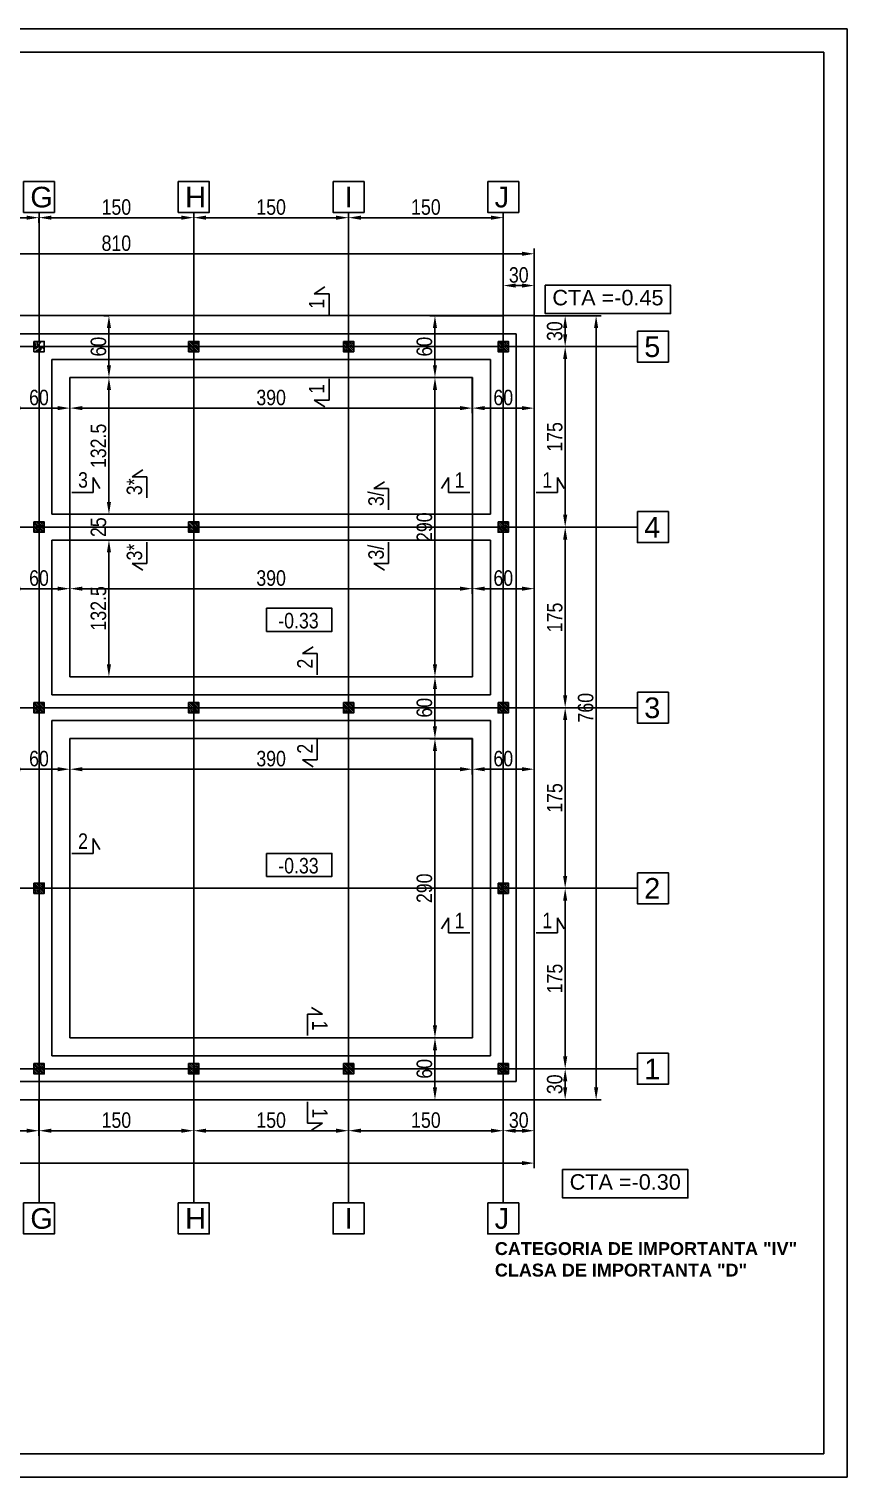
# Model space of a CAD drawing. Header units: millimetres. Extents: x 10453 to 58457, y -15634 to -5634.
# Drawn here: x 44898 to 45691, y -7891 to -6487 of the extents above; entities that cross this region are included whole.
import ezdxf

# ---------------------------------------------------------------- set-up
doc = ezdxf.new("R2010")
doc.units = ezdxf.units.MM
doc.header["$MEASUREMENT"] = 0
doc.layers.get('Defpoints').update_dxf_attribs({"color": 210, "lineweight": 0})
doc.styles.add('1pe200', font='arial.ttf', dxfattribs={"height": 55})
doc.styles.add('NICU', font='ARIALN.TTF')
doc.styles.add('Stilul meu', font='arial.ttf', dxfattribs={"height": 21})
doc.dimstyles.new('1-50', dxfattribs={"dimtxt": 15, "dimasz": 12, "dimexe": 5, "dimexo": 0, "dimgap": 2.5, "dimtad": 1, "dimdec": 0, "dimzin": 1, "dimdsep": 46, "dimtxsty": 'NICU', "dimcen": 2.5, "dimclrd": 256, "dimclre": 256, "dimclrt": 256, "dimadec": 0, "dimazin": 0, "dimtfac": 1, "dimtdec": 0, "dimtofl": 0, "dimtmove": 1, "dimatfit": 3, "dimfxl": 5, "dimtolj": 1, "dimtzin": 3, "dimlwd": -1, "dimlwe": -1, "dimarcsym": 0})

# ---------------------------------------------------------------- blocks, each defined once
blk = doc.blocks.new('*D59')
at = {"ltscale": 10, "transparency": 16777216}
for p, q in [((44758, -7525), (44758, -7560)), ((44908, -7525), (44908, -7560)), ((44770, -7555), (44896, -7555))]:
    blk.add_line(p, q, dxfattribs=at)
for points in [[(44770, -7553), (44770, -7557), (44758, -7555)], [(44896, -7553), (44896, -7557), (44908, -7555)]]:
    blk.add_solid(points, dxfattribs=at)
at = {"layer": 'Defpoints', "color": 0, "ltscale": 10, "transparency": 16777216}
for p in [(44758, -7525), (44908, -7525), (44908, -7555)]:
    blk.add_point(p, dxfattribs=at)
at = {"ltscale": 10, "transparency": 16777216, "insert": (44833, -7544.8), "char_height": 15, "attachment_point": 5, "style": 'NICU'}
blk.add_mtext('\\A1;150', dxfattribs=at)
blk = doc.blocks.new('*D60')
at = {"ltscale": 10, "transparency": 16777216}
for p, q in [((44908, -7525), (44908, -7560)), ((45058, -7525), (45058, -7560)), ((44920, -7555), (45046, -7555))]:
    blk.add_line(p, q, dxfattribs=at)
for points in [[(44920, -7553), (44920, -7557), (44908, -7555)], [(45046, -7553), (45046, -7557), (45058, -7555)]]:
    blk.add_solid(points, dxfattribs=at)
at = {"layer": 'Defpoints', "color": 0, "ltscale": 10, "transparency": 16777216}
for p in [(44908, -7525), (45058, -7525), (45058, -7555)]:
    blk.add_point(p, dxfattribs=at)
at = {"ltscale": 10, "transparency": 16777216, "insert": (44983, -7544.8), "char_height": 15, "attachment_point": 5, "style": 'NICU'}
blk.add_mtext('\\A1;150', dxfattribs=at)
blk = doc.blocks.new('*D61')
at = {"ltscale": 10, "transparency": 16777216}
for p, q in [((45058, -7525), (45058, -7560)), ((45208, -7525), (45208, -7560)), ((45070, -7555), (45196, -7555))]:
    blk.add_line(p, q, dxfattribs=at)
for points in [[(45070, -7553), (45070, -7557), (45058, -7555)], [(45196, -7553), (45196, -7557), (45208, -7555)]]:
    blk.add_solid(points, dxfattribs=at)
at = {"layer": 'Defpoints', "color": 0, "ltscale": 10, "transparency": 16777216}
for p in [(45058, -7525), (45208, -7525), (45208, -7555)]:
    blk.add_point(p, dxfattribs=at)
at = {"ltscale": 10, "transparency": 16777216, "insert": (45133, -7544.8), "char_height": 15, "attachment_point": 5, "style": 'NICU'}
blk.add_mtext('\\A1;150', dxfattribs=at)
blk = doc.blocks.new('*D62')
at = {"ltscale": 10, "transparency": 16777216}
for p, q in [((45208, -7525), (45208, -7560)), ((45358, -7525), (45358, -7560)), ((45220, -7555), (45346, -7555))]:
    blk.add_line(p, q, dxfattribs=at)
for points in [[(45220, -7553), (45220, -7557), (45208, -7555)], [(45346, -7553), (45346, -7557), (45358, -7555)]]:
    blk.add_solid(points, dxfattribs=at)
at = {"layer": 'Defpoints', "color": 0, "ltscale": 10, "transparency": 16777216}
for p in [(45208, -7525), (45358, -7525), (45358, -7555)]:
    blk.add_point(p, dxfattribs=at)
at = {"ltscale": 10, "transparency": 16777216, "insert": (45283, -7544.8), "char_height": 15, "attachment_point": 5, "style": 'NICU'}
blk.add_mtext('\\A1;150', dxfattribs=at)
blk = doc.blocks.new('*D63')
at = {"ltscale": 10, "transparency": 16777216}
for p, q in [((45358, -7525), (45358, -7560)), ((45388, -7525), (45388, -7560)), ((45370, -7555), (45376, -7555))]:
    blk.add_line(p, q, dxfattribs=at)
for points in [[(45370, -7553), (45370, -7557), (45358, -7555)], [(45376, -7553), (45376, -7557), (45388, -7555)]]:
    blk.add_solid(points, dxfattribs=at)
at = {"layer": 'Defpoints', "color": 0, "ltscale": 10, "transparency": 16777216}
for p in [(45358, -7525), (45388, -7525), (45388, -7555)]:
    blk.add_point(p, dxfattribs=at)
at = {"ltscale": 10, "transparency": 16777216, "insert": (45373, -7544.8), "char_height": 15, "attachment_point": 5, "style": 'NICU'}
blk.add_mtext('\\A1;30', dxfattribs=at)
blk = doc.blocks.new('*D64')
at = {"ltscale": 10, "transparency": 16777216}
for p, q in [((43978, -7525), (43978, -7591.4)), ((45388, -7525), (45388, -7591.4)), ((43990, -7586.4), (45376, -7586.4))]:
    blk.add_line(p, q, dxfattribs=at)
for points in [[(43990, -7584.4), (43990, -7588.4), (43978, -7586.4)], [(45376, -7584.4), (45376, -7588.4), (45388, -7586.4)]]:
    blk.add_solid(points, dxfattribs=at)
at = {"layer": 'Defpoints', "color": 0, "ltscale": 10, "transparency": 16777216}
for p in [(43978, -7525), (45388, -7525), (45388, -7586.4)]:
    blk.add_point(p, dxfattribs=at)
at = {"ltscale": 10, "transparency": 16777216, "insert": (44683, -7576.2), "char_height": 15, "attachment_point": 5, "style": 'NICU'}
blk.add_mtext('\\A1;1410', dxfattribs=at)
blk = doc.blocks.new('*D71')
at = {"ltscale": 10, "transparency": 16777216}
for p, q in [((44758, -6670), (44758, -6675)), ((44770, -6670), (44896, -6670)), ((44908, -6670), (44908, -6675))]:
    blk.add_line(p, q, dxfattribs=at)
for points in [[(44770, -6668), (44770, -6672), (44758, -6670)], [(44896, -6668), (44896, -6672), (44908, -6670)]]:
    blk.add_solid(points, dxfattribs=at)
at = {"layer": 'Defpoints', "color": 0, "ltscale": 10, "transparency": 16777216}
for p in [(44758, -6670), (44908, -6670), (44908, -6670)]:
    blk.add_point(p, dxfattribs=at)
at = {"ltscale": 10, "transparency": 16777216, "insert": (44833, -6659.8), "char_height": 15, "attachment_point": 5, "style": 'NICU'}
blk.add_mtext('\\A1;150', dxfattribs=at)
blk = doc.blocks.new('*D72')
at = {"ltscale": 10, "transparency": 16777216}
for p, q in [((44908, -6670), (44908, -6675)), ((44920, -6670), (45046, -6670)), ((45058, -6670), (45058, -6675))]:
    blk.add_line(p, q, dxfattribs=at)
for points in [[(44920, -6668), (44920, -6672), (44908, -6670)], [(45046, -6668), (45046, -6672), (45058, -6670)]]:
    blk.add_solid(points, dxfattribs=at)
at = {"layer": 'Defpoints', "color": 0, "ltscale": 10, "transparency": 16777216}
for p in [(44908, -6670), (45058, -6670), (45058, -6670)]:
    blk.add_point(p, dxfattribs=at)
at = {"ltscale": 10, "transparency": 16777216, "insert": (44983, -6659.8), "char_height": 15, "attachment_point": 5, "style": 'NICU'}
blk.add_mtext('\\A1;150', dxfattribs=at)
blk = doc.blocks.new('*D73')
at = {"ltscale": 10, "transparency": 16777216}
for p, q in [((45058, -6670), (45058, -6675)), ((45070, -6670), (45196, -6670)), ((45208, -6670), (45208, -6675))]:
    blk.add_line(p, q, dxfattribs=at)
for points in [[(45070, -6668), (45070, -6672), (45058, -6670)], [(45196, -6668), (45196, -6672), (45208, -6670)]]:
    blk.add_solid(points, dxfattribs=at)
at = {"layer": 'Defpoints', "color": 0, "ltscale": 10, "transparency": 16777216}
for p in [(45058, -6670), (45208, -6670), (45208, -6670)]:
    blk.add_point(p, dxfattribs=at)
at = {"ltscale": 10, "transparency": 16777216, "insert": (45133, -6659.8), "char_height": 15, "attachment_point": 5, "style": 'NICU'}
blk.add_mtext('\\A1;150', dxfattribs=at)
blk = doc.blocks.new('*D74')
at = {"ltscale": 10, "transparency": 16777216}
for p, q in [((45208, -6670), (45208, -6675)), ((45220, -6670), (45346, -6670)), ((45358, -6670), (45358, -6675))]:
    blk.add_line(p, q, dxfattribs=at)
for points in [[(45220, -6668), (45220, -6672), (45208, -6670)], [(45346, -6668), (45346, -6672), (45358, -6670)]]:
    blk.add_solid(points, dxfattribs=at)
at = {"layer": 'Defpoints', "color": 0, "ltscale": 10, "transparency": 16777216}
for p in [(45208, -6670), (45358, -6670), (45358, -6670)]:
    blk.add_point(p, dxfattribs=at)
at = {"ltscale": 10, "transparency": 16777216, "insert": (45283, -6659.8), "char_height": 15, "attachment_point": 5, "style": 'NICU'}
blk.add_mtext('\\A1;150', dxfattribs=at)
blk = doc.blocks.new('*D75')
at = {"ltscale": 10, "transparency": 16777216}
for p, q in [((45358, -6735.8), (45358, -6740.8)), ((45370, -6735.8), (45376, -6735.8)), ((45388, -6765), (45388, -6730.8))]:
    blk.add_line(p, q, dxfattribs=at)
for points in [[(45370, -6733.8), (45370, -6737.8), (45358, -6735.8)], [(45376, -6733.8), (45376, -6737.8), (45388, -6735.8)]]:
    blk.add_solid(points, dxfattribs=at)
at = {"layer": 'Defpoints', "color": 0, "ltscale": 10, "transparency": 16777216}
for p in [(45358, -6735.8), (45388, -6735.8), (45388, -6765)]:
    blk.add_point(p, dxfattribs=at)
at = {"ltscale": 10, "transparency": 16777216, "insert": (45373, -6725.6), "char_height": 15, "attachment_point": 5, "style": 'NICU'}
blk.add_mtext('\\A1;30', dxfattribs=at)
blk = doc.blocks.new('*D77')
at = {"ltscale": 10, "transparency": 16777216}
for p, q in [((44578, -6765), (44578, -6700)), ((44590, -6705), (45376, -6705)), ((45388, -6765), (45388, -6700))]:
    blk.add_line(p, q, dxfattribs=at)
for points in [[(44590, -6703), (44590, -6707), (44578, -6705)], [(45376, -6703), (45376, -6707), (45388, -6705)]]:
    blk.add_solid(points, dxfattribs=at)
at = {"layer": 'Defpoints', "color": 0, "ltscale": 10, "transparency": 16777216}
for p in [(45388, -6705), (44578, -6765), (45388, -6765)]:
    blk.add_point(p, dxfattribs=at)
at = {"ltscale": 10, "transparency": 16777216, "insert": (44983, -6694.8), "char_height": 15, "attachment_point": 5, "style": 'NICU'}
blk.add_mtext('\\A1;810', dxfattribs=at)
blk = doc.blocks.new('*D78')
at = {"ltscale": 10, "transparency": 16777216}
for p, q in [((45388, -7495), (45423, -7495)), ((45418, -7513), (45418, -7507)), ((45388, -7525), (45423, -7525))]:
    blk.add_line(p, q, dxfattribs=at)
for points in [[(45416, -7507), (45420, -7507), (45418, -7495)], [(45416, -7513), (45420, -7513), (45418, -7525)]]:
    blk.add_solid(points, dxfattribs=at)
at = {"layer": 'Defpoints', "color": 0, "ltscale": 10, "transparency": 16777216}
for p in [(45388, -7495), (45418, -7495), (45388, -7525)]:
    blk.add_point(p, dxfattribs=at)
at = {"ltscale": 10, "transparency": 16777216, "insert": (45407.9, -7510), "char_height": 15, "attachment_point": 5, "rotation": 90, "style": 'NICU'}
blk.add_mtext('\\A1;30', dxfattribs=at)
blk = doc.blocks.new('*D79')
at = {"ltscale": 10, "transparency": 16777216}
for p, q in [((45418, -7320), (45413, -7320)), ((45418, -7483), (45418, -7332)), ((45388, -7495), (45423, -7495))]:
    blk.add_line(p, q, dxfattribs=at)
for points in [[(45416, -7332), (45420, -7332), (45418, -7320)], [(45416, -7483), (45420, -7483), (45418, -7495)]]:
    blk.add_solid(points, dxfattribs=at)
at = {"layer": 'Defpoints', "color": 0, "ltscale": 10, "transparency": 16777216}
for p in [(45418, -7320), (45418, -7320), (45388, -7495)]:
    blk.add_point(p, dxfattribs=at)
at = {"ltscale": 10, "transparency": 16777216, "insert": (45407.9, -7407.5), "char_height": 15, "attachment_point": 5, "rotation": 90, "style": 'NICU'}
blk.add_mtext('\\A1;175', dxfattribs=at)
blk = doc.blocks.new('*D80')
at = {"ltscale": 10, "transparency": 16777216}
for p, q in [((45418, -7145), (45413, -7145)), ((45418, -7308), (45418, -7157)), ((45336.7, -7320), (45423, -7320))]:
    blk.add_line(p, q, dxfattribs=at)
for points in [[(45416, -7157), (45420, -7157), (45418, -7145)], [(45416, -7308), (45420, -7308), (45418, -7320)]]:
    blk.add_solid(points, dxfattribs=at)
at = {"layer": 'Defpoints', "color": 0, "ltscale": 10, "transparency": 16777216}
for p in [(45418, -7145), (45418, -7145), (45336.7, -7320)]:
    blk.add_point(p, dxfattribs=at)
at = {"ltscale": 10, "transparency": 16777216, "insert": (45407.9, -7232.5), "char_height": 15, "attachment_point": 5, "rotation": 90, "style": 'NICU'}
blk.add_mtext('\\A1;175', dxfattribs=at)
blk = doc.blocks.new('*D81')
at = {"ltscale": 10, "transparency": 16777216}
for p, q in [((45418, -6970), (45413, -6970)), ((45418, -7133), (45418, -6982)), ((45418, -7145), (45413, -7145))]:
    blk.add_line(p, q, dxfattribs=at)
for points in [[(45416, -6982), (45420, -6982), (45418, -6970)], [(45416, -7133), (45420, -7133), (45418, -7145)]]:
    blk.add_solid(points, dxfattribs=at)
at = {"layer": 'Defpoints', "color": 0, "ltscale": 10, "transparency": 16777216}
for p in [(45418, -6970), (45418, -6970), (45418, -7145)]:
    blk.add_point(p, dxfattribs=at)
at = {"ltscale": 10, "transparency": 16777216, "insert": (45407.9, -7057.5), "char_height": 15, "attachment_point": 5, "rotation": 90, "style": 'NICU'}
blk.add_mtext('\\A1;175', dxfattribs=at)
blk = doc.blocks.new('*D82')
at = {"ltscale": 10, "transparency": 16777216}
for p, q in [((45391.5, -6795), (45423, -6795)), ((45418, -6958), (45418, -6807)), ((45418, -6970), (45413, -6970))]:
    blk.add_line(p, q, dxfattribs=at)
for points in [[(45416, -6807), (45420, -6807), (45418, -6795)], [(45416, -6958), (45420, -6958), (45418, -6970)]]:
    blk.add_solid(points, dxfattribs=at)
at = {"layer": 'Defpoints', "color": 0, "ltscale": 10, "transparency": 16777216}
for p in [(45391.5, -6795), (45418, -6795), (45418, -6970)]:
    blk.add_point(p, dxfattribs=at)
at = {"ltscale": 10, "transparency": 16777216, "insert": (45407.9, -6882.5), "char_height": 15, "attachment_point": 5, "rotation": 90, "style": 'NICU'}
blk.add_mtext('\\A1;175', dxfattribs=at)
blk = doc.blocks.new('*D83')
at = {"ltscale": 10, "transparency": 16777216}
for p, q in [((45388, -6765), (45423, -6765)), ((45418, -6783), (45418, -6777)), ((45418, -6795), (45413, -6795))]:
    blk.add_line(p, q, dxfattribs=at)
for points in [[(45416, -6777), (45420, -6777), (45418, -6765)], [(45416, -6783), (45420, -6783), (45418, -6795)]]:
    blk.add_solid(points, dxfattribs=at)
at = {"layer": 'Defpoints', "color": 0, "ltscale": 10, "transparency": 16777216}
for p in [(45388, -6765), (45418, -6765), (45418, -6795)]:
    blk.add_point(p, dxfattribs=at)
at = {"ltscale": 10, "transparency": 16777216, "insert": (45407.9, -6780), "char_height": 15, "attachment_point": 5, "rotation": 90, "style": 'NICU'}
blk.add_mtext('\\A1;30', dxfattribs=at)
blk = doc.blocks.new('*D84')
at = {"ltscale": 10, "transparency": 16777216}
for p, q in [((45388, -6765), (45453, -6765)), ((45448, -7513), (45448, -6777)), ((45388, -7525), (45453, -7525))]:
    blk.add_line(p, q, dxfattribs=at)
for points in [[(45446, -6777), (45450, -6777), (45448, -6765)], [(45446, -7513), (45450, -7513), (45448, -7525)]]:
    blk.add_solid(points, dxfattribs=at)
at = {"layer": 'Defpoints', "color": 0, "ltscale": 10, "transparency": 16777216}
for p in [(45388, -6765), (45448, -6765), (45388, -7525)]:
    blk.add_point(p, dxfattribs=at)
at = {"ltscale": 10, "transparency": 16777216, "insert": (45437.9, -7145), "char_height": 15, "attachment_point": 5, "rotation": 90, "style": 'NICU'}
blk.add_mtext('\\A1;760', dxfattribs=at)
blk = doc.blocks.new('*D95')
at = {"ltscale": 10, "transparency": 16777216}
for p, q in [((44878, -7000), (44878, -7034.6)), ((44938, -7000), (44938, -7034.6)), ((44890, -7029.6), (44926, -7029.6))]:
    blk.add_line(p, q, dxfattribs=at)
for points in [[(44890, -7027.6), (44890, -7031.6), (44878, -7029.6)], [(44926, -7027.6), (44926, -7031.6), (44938, -7029.6)]]:
    blk.add_solid(points, dxfattribs=at)
at = {"layer": 'Defpoints', "color": 0, "ltscale": 10, "transparency": 16777216}
for p in [(44878, -7000), (44938, -7000), (44938, -7029.6)]:
    blk.add_point(p, dxfattribs=at)
at = {"ltscale": 10, "transparency": 16777216, "insert": (44908, -7019.4), "char_height": 15, "attachment_point": 5, "style": 'NICU'}
blk.add_mtext('\\A1;60', dxfattribs=at)
blk = doc.blocks.new('*D96')
at = {"ltscale": 10, "transparency": 16777216}
for p, q in [((45388, -6970), (45388, -7034.6)), ((45328, -7000), (45328, -7034.6)), ((45340, -7029.6), (45376, -7029.6))]:
    blk.add_line(p, q, dxfattribs=at)
for points in [[(45340, -7027.6), (45340, -7031.6), (45328, -7029.6)], [(45376, -7027.6), (45376, -7031.6), (45388, -7029.6)]]:
    blk.add_solid(points, dxfattribs=at)
at = {"layer": 'Defpoints', "color": 0, "ltscale": 10, "transparency": 16777216}
for p in [(45388, -6970), (45328, -7000), (45388, -7029.6)]:
    blk.add_point(p, dxfattribs=at)
at = {"ltscale": 10, "transparency": 16777216, "insert": (45358, -7019.4), "char_height": 15, "attachment_point": 5, "style": 'NICU'}
blk.add_mtext('\\A1;60', dxfattribs=at)
blk = doc.blocks.new('*D102')
at = {"ltscale": 10, "transparency": 16777216}
for p, q in [((44878, -7175), (44878, -7209.6)), ((44938, -7175), (44938, -7209.6)), ((44890, -7204.6), (44926, -7204.6))]:
    blk.add_line(p, q, dxfattribs=at)
for points in [[(44890, -7202.6), (44890, -7206.6), (44878, -7204.6)], [(44926, -7202.6), (44926, -7206.6), (44938, -7204.6)]]:
    blk.add_solid(points, dxfattribs=at)
at = {"layer": 'Defpoints', "color": 0, "ltscale": 10, "transparency": 16777216}
for p in [(44878, -7175), (44938, -7175), (44938, -7204.6)]:
    blk.add_point(p, dxfattribs=at)
at = {"ltscale": 10, "transparency": 16777216, "insert": (44908, -7194.4), "char_height": 15, "attachment_point": 5, "style": 'NICU'}
blk.add_mtext('\\A1;60', dxfattribs=at)
blk = doc.blocks.new('*D103')
at = {"ltscale": 10, "transparency": 16777216}
for p, q in [((44938, -7175), (44938, -7209.6)), ((45328, -7175), (45328, -7209.6)), ((44950, -7204.6), (45316, -7204.6))]:
    blk.add_line(p, q, dxfattribs=at)
for points in [[(44950, -7202.6), (44950, -7206.6), (44938, -7204.6)], [(45316, -7202.6), (45316, -7206.6), (45328, -7204.6)]]:
    blk.add_solid(points, dxfattribs=at)
at = {"layer": 'Defpoints', "color": 0, "ltscale": 10, "transparency": 16777216}
for p in [(44938, -7175), (45328, -7175), (45328, -7204.6)]:
    blk.add_point(p, dxfattribs=at)
at = {"ltscale": 10, "transparency": 16777216, "insert": (45133, -7194.4), "char_height": 15, "attachment_point": 5, "style": 'NICU'}
blk.add_mtext('\\A1;390', dxfattribs=at)
blk = doc.blocks.new('*D104')
at = {"ltscale": 10, "transparency": 16777216}
for p, q in [((45388, -7145), (45388, -7209.6)), ((45328, -7175), (45328, -7209.6)), ((45340, -7204.6), (45376, -7204.6))]:
    blk.add_line(p, q, dxfattribs=at)
for points in [[(45340, -7202.6), (45340, -7206.6), (45328, -7204.6)], [(45376, -7202.6), (45376, -7206.6), (45388, -7204.6)]]:
    blk.add_solid(points, dxfattribs=at)
at = {"layer": 'Defpoints', "color": 0, "ltscale": 10, "transparency": 16777216}
for p in [(45388, -7145), (45328, -7175), (45388, -7204.6)]:
    blk.add_point(p, dxfattribs=at)
at = {"ltscale": 10, "transparency": 16777216, "insert": (45358, -7194.4), "char_height": 15, "attachment_point": 5, "style": 'NICU'}
blk.add_mtext('\\A1;60', dxfattribs=at)
blk = doc.blocks.new('*D106')
at = {"ltscale": 10, "transparency": 16777216}
for p, q in [((44878, -6825), (44878, -6859.6)), ((44938, -6825), (44938, -6859.6)), ((44890, -6854.6), (44926, -6854.6))]:
    blk.add_line(p, q, dxfattribs=at)
for points in [[(44890, -6852.6), (44890, -6856.6), (44878, -6854.6)], [(44926, -6852.6), (44926, -6856.6), (44938, -6854.6)]]:
    blk.add_solid(points, dxfattribs=at)
at = {"layer": 'Defpoints', "color": 0, "ltscale": 10, "transparency": 16777216}
for p in [(44878, -6825), (44938, -6825), (44938, -6854.6)]:
    blk.add_point(p, dxfattribs=at)
at = {"ltscale": 10, "transparency": 16777216, "insert": (44908, -6844.4), "char_height": 15, "attachment_point": 5, "style": 'NICU'}
blk.add_mtext('\\A1;60', dxfattribs=at)
blk = doc.blocks.new('*D107')
at = {"ltscale": 10, "transparency": 16777216}
for p, q in [((44938, -6825), (44938, -6859.6)), ((45328, -6825), (45328, -6859.6)), ((44950, -6854.6), (45316, -6854.6))]:
    blk.add_line(p, q, dxfattribs=at)
for points in [[(44950, -6852.6), (44950, -6856.6), (44938, -6854.6)], [(45316, -6852.6), (45316, -6856.6), (45328, -6854.6)]]:
    blk.add_solid(points, dxfattribs=at)
at = {"layer": 'Defpoints', "color": 0, "ltscale": 10, "transparency": 16777216}
for p in [(44938, -6825), (45328, -6825), (45328, -6854.6)]:
    blk.add_point(p, dxfattribs=at)
at = {"ltscale": 10, "transparency": 16777216, "insert": (45133, -6844.4), "char_height": 15, "attachment_point": 5, "style": 'NICU'}
blk.add_mtext('\\A1;390', dxfattribs=at)
blk = doc.blocks.new('*D108')
at = {"ltscale": 10, "transparency": 16777216}
for p, q in [((45328, -6825), (45328, -6859.6)), ((45388, -6825), (45388, -6859.6)), ((45340, -6854.6), (45376, -6854.6))]:
    blk.add_line(p, q, dxfattribs=at)
for points in [[(45340, -6852.6), (45340, -6856.6), (45328, -6854.6)], [(45376, -6852.6), (45376, -6856.6), (45388, -6854.6)]]:
    blk.add_solid(points, dxfattribs=at)
at = {"layer": 'Defpoints', "color": 0, "ltscale": 10, "transparency": 16777216}
for p in [(45328, -6825), (45388, -6825), (45388, -6854.6)]:
    blk.add_point(p, dxfattribs=at)
at = {"ltscale": 10, "transparency": 16777216, "insert": (45358, -6844.4), "char_height": 15, "attachment_point": 5, "style": 'NICU'}
blk.add_mtext('\\A1;60', dxfattribs=at)
blk = doc.blocks.new('*D109')
at = {"ltscale": 10, "transparency": 16777216}
for p, q in [((45328, -7175), (45286.8, -7175)), ((45291.8, -7453), (45291.8, -7187)), ((45328, -7465), (45286.8, -7465))]:
    blk.add_line(p, q, dxfattribs=at)
for points in [[(45289.8, -7187), (45293.8, -7187), (45291.8, -7175)], [(45289.8, -7453), (45293.8, -7453), (45291.8, -7465)]]:
    blk.add_solid(points, dxfattribs=at)
at = {"layer": 'Defpoints', "color": 0, "ltscale": 10, "transparency": 16777216}
for p in [(45291.8, -7175), (45328, -7175), (45328, -7465)]:
    blk.add_point(p, dxfattribs=at)
at = {"ltscale": 10, "transparency": 16777216, "insert": (45281.6, -7320), "char_height": 15, "attachment_point": 5, "rotation": 90, "style": 'NICU'}
blk.add_mtext('\\A1;290', dxfattribs=at)
blk = doc.blocks.new('*D110')
at = {"ltscale": 10, "transparency": 16777216}
for p, q in [((45328, -7115), (45286.8, -7115)), ((45291.8, -7163), (45291.8, -7127)), ((45328, -7175), (45286.8, -7175))]:
    blk.add_line(p, q, dxfattribs=at)
for points in [[(45289.8, -7127), (45293.8, -7127), (45291.8, -7115)], [(45289.8, -7163), (45293.8, -7163), (45291.8, -7175)]]:
    blk.add_solid(points, dxfattribs=at)
at = {"layer": 'Defpoints', "color": 0, "ltscale": 10, "transparency": 16777216}
for p in [(45291.8, -7115), (45328, -7115), (45328, -7175)]:
    blk.add_point(p, dxfattribs=at)
at = {"ltscale": 10, "transparency": 16777216, "insert": (45281.6, -7145), "char_height": 15, "attachment_point": 5, "rotation": 90, "style": 'NICU'}
blk.add_mtext('\\A1;60', dxfattribs=at)
blk = doc.blocks.new('*D111')
at = {"ltscale": 10, "transparency": 16777216}
for p, q in [((45328, -6825), (45286.8, -6825)), ((45291.8, -7103), (45291.8, -6837)), ((45328, -7115), (45286.8, -7115))]:
    blk.add_line(p, q, dxfattribs=at)
for points in [[(45289.8, -6837), (45293.8, -6837), (45291.8, -6825)], [(45289.8, -7103), (45293.8, -7103), (45291.8, -7115)]]:
    blk.add_solid(points, dxfattribs=at)
at = {"layer": 'Defpoints', "color": 0, "ltscale": 10, "transparency": 16777216}
for p in [(45291.8, -6825), (45328, -6825), (45328, -7115)]:
    blk.add_point(p, dxfattribs=at)
at = {"ltscale": 10, "transparency": 16777216, "insert": (45281.6, -6970), "char_height": 15, "attachment_point": 5, "rotation": 90, "style": 'NICU'}
blk.add_mtext('\\A1;290', dxfattribs=at)
blk = doc.blocks.new('*D112')
at = {"ltscale": 10, "transparency": 16777216}
for p, q in [((45358, -6765), (45286.8, -6765)), ((45291.8, -6813), (45291.8, -6777)), ((45328, -6825), (45286.8, -6825))]:
    blk.add_line(p, q, dxfattribs=at)
for points in [[(45289.8, -6777), (45293.8, -6777), (45291.8, -6765)], [(45289.8, -6813), (45293.8, -6813), (45291.8, -6825)]]:
    blk.add_solid(points, dxfattribs=at)
at = {"layer": 'Defpoints', "color": 0, "ltscale": 10, "transparency": 16777216}
for p in [(45291.8, -6765), (45358, -6765), (45328, -6825)]:
    blk.add_point(p, dxfattribs=at)
at = {"ltscale": 10, "transparency": 16777216, "insert": (45281.6, -6795), "char_height": 15, "attachment_point": 5, "rotation": 90, "style": 'NICU'}
blk.add_mtext('\\A1;60', dxfattribs=at)
blk = doc.blocks.new('*D406')
at = {"ltscale": 10, "transparency": 16777216}
for p, q in [((44938, -6982.5), (44938, -7034.6)), ((45328, -6982.5), (45328, -7034.6)), ((44950, -7029.6), (45316, -7029.6))]:
    blk.add_line(p, q, dxfattribs=at)
for points in [[(44950, -7027.6), (44950, -7031.6), (44938, -7029.6)], [(45316, -7027.6), (45316, -7031.6), (45328, -7029.6)]]:
    blk.add_solid(points, dxfattribs=at)
at = {"layer": 'Defpoints', "color": 0, "ltscale": 10, "transparency": 16777216}
for p in [(44938, -6982.5), (45328, -6982.5), (45328, -7029.6)]:
    blk.add_point(p, dxfattribs=at)
at = {"ltscale": 10, "transparency": 16777216, "insert": (45133, -7019.4), "char_height": 15, "attachment_point": 5, "style": 'NICU'}
blk.add_mtext('\\A1;390', dxfattribs=at)
blk = doc.blocks.new('*D423')
at = {"ltscale": 10, "transparency": 16777216}
for p, q in [((44938, -6825), (44980.8, -6825)), ((44975.8, -6945.5), (44975.8, -6837)), ((44938, -6957.5), (44980.8, -6957.5))]:
    blk.add_line(p, q, dxfattribs=at)
for points in [[(44973.8, -6837), (44977.8, -6837), (44975.8, -6825)], [(44973.8, -6945.5), (44977.8, -6945.5), (44975.8, -6957.5)]]:
    blk.add_solid(points, dxfattribs=at)
at = {"layer": 'Defpoints', "color": 0, "ltscale": 10, "transparency": 16777216}
for p in [(44938, -6825), (44975.8, -6825), (44938, -6957.5)]:
    blk.add_point(p, dxfattribs=at)
at = {"ltscale": 10, "transparency": 16777216, "insert": (44965.7, -6891.2), "char_height": 15, "attachment_point": 5, "rotation": 90, "style": 'NICU'}
blk.add_mtext('\\A1;132.5', dxfattribs=at)
blk = doc.blocks.new('*D424')
at = {"ltscale": 10, "transparency": 16777216}
for p, q in [((44975.8, -6765), (44970.8, -6765)), ((44975.8, -6813), (44975.8, -6777)), ((44938, -6825), (44980.8, -6825))]:
    blk.add_line(p, q, dxfattribs=at)
for points in [[(44973.8, -6777), (44977.8, -6777), (44975.8, -6765)], [(44973.8, -6813), (44977.8, -6813), (44975.8, -6825)]]:
    blk.add_solid(points, dxfattribs=at)
at = {"layer": 'Defpoints', "color": 0, "ltscale": 10, "transparency": 16777216}
for p in [(44975.8, -6765), (44975.8, -6765), (44938, -6825)]:
    blk.add_point(p, dxfattribs=at)
at = {"ltscale": 10, "transparency": 16777216, "insert": (44965.7, -6795), "char_height": 15, "attachment_point": 5, "rotation": 90, "style": 'NICU'}
blk.add_mtext('\\A1;60', dxfattribs=at)
blk = doc.blocks.new('*D425')
at = {"ltscale": 10, "transparency": 16777216}
for p, q in [((44975.8, -6945.5), (44975.8, -6933.5)), ((44920.5, -6957.5), (44980.8, -6957.5)), ((44920.5, -6982.5), (44980.8, -6982.5)), ((44975.8, -6994.5), (44975.8, -7006.5))]:
    blk.add_line(p, q, dxfattribs=at)
for points in [[(44973.8, -6945.5), (44977.8, -6945.5), (44975.8, -6957.5)], [(44973.8, -6994.5), (44977.8, -6994.5), (44975.8, -6982.5)]]:
    blk.add_solid(points, dxfattribs=at)
at = {"layer": 'Defpoints', "color": 0, "ltscale": 10, "transparency": 16777216}
for p in [(44920.5, -6957.5), (44920.5, -6982.5), (44975.8, -6982.5)]:
    blk.add_point(p, dxfattribs=at)
at = {"ltscale": 10, "transparency": 16777216, "insert": (44965.7, -6970), "char_height": 15, "attachment_point": 5, "rotation": 90, "style": 'NICU'}
blk.add_mtext('\\A1;25', dxfattribs=at)
blk = doc.blocks.new('*D422')
at = {"ltscale": 10, "transparency": 16777216}
for p, q in [((44938, -6982.5), (44980.8, -6982.5)), ((44975.8, -6994.5), (44975.8, -7103)), ((44938, -7115), (44980.8, -7115))]:
    blk.add_line(p, q, dxfattribs=at)
for points in [[(44973.8, -6994.5), (44977.8, -6994.5), (44975.8, -6982.5)], [(44973.8, -7103), (44977.8, -7103), (44975.8, -7115)]]:
    blk.add_solid(points, dxfattribs=at)
at = {"layer": 'Defpoints', "color": 0, "ltscale": 10, "transparency": 16777216}
for p in [(44938, -6982.5), (44938, -7115), (44975.8, -7115)]:
    blk.add_point(p, dxfattribs=at)
at = {"ltscale": 10, "transparency": 16777216, "insert": (44965.7, -7048.7), "char_height": 15, "attachment_point": 5, "rotation": 90, "style": 'NICU'}
blk.add_mtext('\\A1;132.5', dxfattribs=at)
blk = doc.blocks.new('*D429')
at = {"ltscale": 10, "transparency": 16777216}
for p, q in [((45328, -7465), (45286.8, -7465)), ((45291.8, -7477), (45291.8, -7513)), ((45328, -7525), (45286.8, -7525))]:
    blk.add_line(p, q, dxfattribs=at)
for points in [[(45289.8, -7477), (45293.8, -7477), (45291.8, -7465)], [(45289.8, -7513), (45293.8, -7513), (45291.8, -7525)]]:
    blk.add_solid(points, dxfattribs=at)
at = {"layer": 'Defpoints', "color": 0, "ltscale": 10, "transparency": 16777216}
for p in [(45328, -7465), (45291.8, -7525), (45328, -7525)]:
    blk.add_point(p, dxfattribs=at)
at = {"ltscale": 10, "transparency": 16777216, "insert": (45281.6, -7495), "char_height": 15, "attachment_point": 5, "rotation": 90, "style": 'NICU'}
blk.add_mtext('\\A1;60', dxfattribs=at)

msp = doc.modelspace()

# ---------------------------------------------------------------- hatches: boundary and pattern name
at = {"ltscale": 10}
h = msp.add_hatch(dxfattribs=at)
h.set_pattern_fill('ANSI31', color=256, scale=10, angle=90, style=0)
h.set_pattern_definition([(135, (25385.5404, -10199.9321), (-0.88388348, -0.88388348), [])])
h.paths.add_polyline_path([(44003.038, -6964.954), (44013.038, -6964.954), (44013.038, -6974.954), (44003.038, -6974.954)])
h.paths.add_polyline_path([(44003.038, -7139.954), (44013.038, -7139.954), (44013.038, -7149.954), (44003.038, -7149.954)])
h.paths.add_polyline_path([(44003.038, -7314.954), (44013.038, -7314.954), (44013.038, -7324.954), (44003.038, -7324.954)])
h.paths.add_polyline_path([(44003.038, -7489.954), (44013.038, -7489.954), (44013.038, -7499.954), (44003.038, -7499.954)])
h.paths.add_polyline_path([(44303.038, -7489.954), (44313.038, -7489.954), (44313.038, -7499.954), (44303.038, -7499.954)])
h.paths.add_polyline_path([(44303.038, -7314.954), (44313.038, -7314.954), (44313.038, -7324.954), (44303.038, -7324.954)])
h.paths.add_polyline_path([(44303.038, -7139.954), (44313.038, -7139.954), (44313.038, -7149.954), (44303.038, -7149.954)])
h.paths.add_polyline_path([(44303.038, -6964.954), (44313.038, -6964.954), (44313.038, -6974.954), (44303.038, -6974.954)])
h.paths.add_polyline_path([(44453.038, -6964.954), (44463.038, -6964.954), (44463.038, -6974.954), (44453.038, -6974.954)])
h.paths.add_polyline_path([(44453.038, -7139.954), (44463.038, -7139.954), (44463.038, -7149.954), (44453.038, -7149.954)])
h.paths.add_polyline_path([(44453.038, -7489.954), (44463.038, -7489.954), (44463.038, -7499.954), (44453.038, -7499.954)])
h.paths.add_polyline_path([(44603.038, -7489.954), (44613.038, -7489.954), (44613.038, -7499.954), (44603.038, -7499.954)])
h.paths.add_polyline_path([(44603.038, -7314.954), (44613.038, -7314.954), (44613.038, -7324.954), (44603.038, -7324.954)])
h.paths.add_polyline_path([(44603.038, -7139.954), (44613.038, -7139.954), (44613.038, -7149.954), (44603.038, -7149.954)])
h.paths.add_polyline_path([(44603.038, -6964.954), (44613.038, -6964.954), (44613.038, -6974.954), (44603.038, -6974.954)])
h.paths.add_polyline_path([(44753.038, -6964.954), (44763.038, -6964.954), (44763.038, -6974.954), (44753.038, -6974.954)])
h.paths.add_polyline_path([(44753.038, -7139.954), (44763.038, -7139.954), (44763.038, -7149.954), (44753.038, -7149.954)])
h.paths.add_polyline_path([(44753.038, -7489.954), (44763.038, -7489.954), (44763.038, -7499.954), (44753.038, -7499.954)])
h.paths.add_polyline_path([(44903.038, -7489.954), (44913.038, -7489.954), (44913.038, -7499.954), (44903.038, -7499.954)])
h.paths.add_polyline_path([(44903.038, -7314.954), (44913.038, -7314.954), (44913.038, -7324.954), (44903.038, -7324.954)])
h.paths.add_polyline_path([(44903.038, -7139.954), (44913.038, -7139.954), (44913.038, -7149.954), (44903.038, -7149.954)])
h.paths.add_polyline_path([(44903.038, -6964.954), (44913.038, -6964.954), (44913.038, -6974.954), (44903.038, -6974.954)])
h.paths.add_polyline_path([(45053.038, -6964.954), (45063.038, -6964.954), (45063.038, -6974.954), (45053.038, -6974.954)])
h.paths.add_polyline_path([(45053.038, -6789.954), (45063.038, -6789.954), (45063.038, -6799.954), (45053.038, -6799.954)])
h.paths.add_polyline_path([(45053.038, -7139.954), (45063.038, -7139.954), (45063.038, -7149.954), (45053.038, -7149.954)])
h.paths.add_polyline_path([(45053.038, -7489.954), (45063.038, -7489.954), (45063.038, -7499.954), (45053.038, -7499.954)])
h.paths.add_polyline_path([(45203.038, -7489.954), (45213.038, -7489.954), (45213.038, -7499.954), (45203.038, -7499.954)])
h.paths.add_polyline_path([(45353.038, -7489.954), (45363.038, -7489.954), (45363.038, -7499.954), (45353.038, -7499.954)])
h.paths.add_polyline_path([(45353.038, -7314.954), (45363.038, -7314.954), (45363.038, -7324.954), (45353.038, -7324.954)])
h.paths.add_polyline_path([(45203.038, -7139.954), (45213.038, -7139.954), (45213.038, -7149.954), (45203.038, -7149.954)])
h.paths.add_polyline_path([(45353.038, -7139.954), (45363.038, -7139.954), (45363.038, -7149.954), (45353.038, -7149.954)])
h.paths.add_polyline_path([(45353.038, -6964.954), (45363.038, -6964.954), (45363.038, -6974.954), (45353.038, -6974.954)])
h.paths.add_polyline_path([(45203.038, -6789.954), (45213.038, -6789.954), (45213.038, -6799.954), (45203.038, -6799.954)])
h.paths.add_polyline_path([(45353.038, -6789.954), (45363.038, -6789.954), (45363.038, -6799.954), (45353.038, -6799.954)])

# ---------------------------------------------------------------- linework, layer by layer
at = {"ltscale": 2}
for p, q in [((45691.19, -6487.082), (43695.989, -6487.082)), ((45691.19, -6487.082), (45691.19, -7890.688)), ((45691.19, -7890.688), (43695.989, -7890.688))]:
    msp.add_line(p, q, dxfattribs=at)
at = {"ltscale": 10}
for p, q in [((45691.19, -6487.082), (45691.19, -7890.688)), ((45668.69, -6509.582), (43718.489, -6509.582)), ((45668.69, -6509.582), (45668.69, -7868.188)), ((45208.038, -7462.772), (45208.038, -7527.137)), ((45668.69, -7868.188), (43718.489, -7868.188)), ((45691.19, -7890.688), (43695.989, -7890.688))]:
    msp.add_line(p, q, dxfattribs=at)
for p, q in [((44908.038, -7624.954), (44908.038, -6664.954)), ((45058.038, -7624.954), (45058.038, -6664.954)), ((45208.038, -7624.954), (45208.038, -6664.954)), ((45358.038, -7624.954), (45358.038, -6664.954)), ((45174.703, -6743.765), (45185.197, -6737.149)), ((45189.104, -6743.765), (45174.703, -6743.765)), ((45189.104, -6743.765), (45189.104, -6764.38)), ((45388.038, -6764.954), (44578.038, -6764.954)), ((45388.038, -7524.954), (45388.038, -6764.954)), ((45370.538, -6782.454), (44595.538, -6782.454)), ((45370.538, -7507.454), (45370.538, -6782.454)), ((45488.038, -6794.954), (44485.522, -6794.954)), ((45345.538, -6807.454), (44920.538, -6807.454)), ((44920.538, -6957.454), (44920.538, -6807.454)), ((45345.538, -6957.454), (45345.538, -6807.454)), ((44938.038, -7114.954), (44938.038, -6824.954)), ((45328.038, -6824.954), (44938.038, -6824.954)), ((45189.104, -6826.209), (45189.104, -6846.823)), ((45328.038, -7114.954), (45328.038, -6824.954)), ((45189.104, -6846.823), (45174.703, -6846.823)), ((45174.703, -6846.823), (45185.197, -6853.439)), ((44998.196, -6921.1), (45008.69, -6914.484)), ((44960.456, -6936.322), (44960.456, -6921.92)), ((44960.456, -6921.92), (44967.072, -6932.415)), ((45012.598, -6921.1), (44998.196, -6921.1)), ((45012.598, -6921.1), (45012.598, -6941.715)), ((45232.413, -6932.639), (45242.908, -6926.023)), ((45246.815, -6932.639), (45232.413, -6932.639)), ((45246.815, -6932.639), (45246.815, -6953.253)), ((45304.862, -6921.92), (45298.246, -6932.415)), ((45304.862, -6936.322), (45304.862, -6921.92)), ((45410.456, -6936.322), (45410.456, -6921.92)), ((45410.456, -6921.92), (45417.072, -6932.415)), ((44960.456, -6936.322), (44939.842, -6936.322)), ((45325.477, -6936.322), (45304.862, -6936.322)), ((45410.456, -6936.322), (45389.842, -6936.322)), ((45345.538, -6957.454), (44920.538, -6957.454)), ((45488.038, -6969.954), (43878.038, -6969.954)), ((44920.538, -7132.454), (44920.538, -6982.454)), ((45345.538, -6982.454), (44920.538, -6982.454)), ((45012.598, -6984.441), (45012.598, -7005.056)), ((45246.815, -6984.441), (45246.815, -7005.056)), ((45345.538, -7132.454), (45345.538, -6982.454)), ((45012.598, -7005.056), (44998.196, -7005.056)), ((44998.196, -7005.056), (45008.69, -7011.671)), ((45246.815, -7005.056), (45232.413, -7005.056)), ((45232.413, -7005.056), (45242.908, -7011.671)), ((45163.347, -7092.511), (45173.842, -7085.895)), ((45177.749, -7092.511), (45163.347, -7092.511)), ((45177.749, -7092.511), (45177.749, -7113.126)), ((45328.038, -7114.954), (44938.038, -7114.954)), ((45345.538, -7132.454), (44920.538, -7132.454)), ((45488.038, -7144.954), (43878.038, -7144.954)), ((44920.538, -7482.454), (44920.538, -7157.454)), ((45345.538, -7157.454), (44920.538, -7157.454)), ((45345.538, -7482.454), (45345.538, -7157.454)), ((44938.038, -7464.954), (44938.038, -7174.954)), ((45328.038, -7174.954), (44938.038, -7174.954)), ((45177.749, -7174.954), (45177.749, -7195.569)), ((45328.038, -7464.954), (45328.038, -7174.954)), ((45177.749, -7195.569), (45163.347, -7195.569)), ((45163.347, -7195.569), (45173.842, -7202.185)), ((44960.456, -7286.322), (44960.456, -7271.92)), ((44960.456, -7271.92), (44967.072, -7282.415)), ((44960.456, -7286.322), (44939.842, -7286.322)), ((45488.038, -7319.954), (43878.038, -7319.954)), ((45304.862, -7348.815), (45298.246, -7359.31)), ((45304.862, -7363.217), (45304.862, -7348.815)), ((45410.456, -7363.217), (45410.456, -7348.815)), ((45410.456, -7348.815), (45417.072, -7359.31)), ((45325.477, -7363.217), (45304.862, -7363.217)), ((45410.456, -7363.217), (45389.842, -7363.217)), ((45182.678, -7442.157), (45172.183, -7435.542)), ((45168.276, -7462.772), (45168.276, -7442.157)), ((45168.276, -7442.157), (45182.678, -7442.157)), ((45328.038, -7464.954), (44938.038, -7464.954)), ((45488.038, -7494.954), (43878.038, -7494.954)), ((45345.538, -7482.454), (44920.538, -7482.454)), ((45370.538, -7507.454), (43995.538, -7507.454)), ((45388.038, -7524.954), (43978.038, -7524.954)), ((45168.276, -7547.751), (45168.276, -7527.137)), ((45168.276, -7547.751), (45182.678, -7547.751)), ((45182.678, -7547.751), (45172.183, -7554.367))]:
    msp.add_line(p, q)
for points in [[(44893.038, -6634.954), (44923.038, -6634.954), (44923.038, -6664.954), (44893.038, -6664.954)], [(45043.038, -6634.954), (45073.038, -6634.954), (45073.038, -6664.954), (45043.038, -6664.954)], [(45193.038, -6634.954), (45223.038, -6634.954), (45223.038, -6664.954), (45193.038, -6664.954)], [(45343.038, -6634.954), (45373.038, -6634.954), (45373.038, -6664.954), (45343.038, -6664.954)], [(45398.635, -6735.5), (45520.229, -6735.5), (45520.229, -6762.893), (45398.635, -6762.893)], [(44903.038, -6789.954), (44913.038, -6789.954), (44913.038, -6799.954), (44903.038, -6799.954)], [(44903.038, -6789.954), (44913.038, -6789.954), (44913.038, -6799.954), (44903.038, -6799.954)], [(45053.038, -6789.954), (45063.038, -6789.954), (45063.038, -6799.954), (45053.038, -6799.954)], [(45203.038, -6789.954), (45213.038, -6789.954), (45213.038, -6799.954), (45203.038, -6799.954)], [(45353.038, -6789.954), (45363.038, -6789.954), (45363.038, -6799.954), (45353.038, -6799.954)], [(45488.038, -6779.954), (45518.038, -6779.954), (45518.038, -6809.954), (45488.038, -6809.954)], [(45488.038, -6954.954), (45518.038, -6954.954), (45518.038, -6984.954), (45488.038, -6984.954)], [(44903.038, -6964.954), (44913.038, -6964.954), (44913.038, -6974.954), (44903.038, -6974.954)], [(45053.038, -6964.954), (45063.038, -6964.954), (45063.038, -6974.954), (45053.038, -6974.954)], [(45353.038, -6964.954), (45363.038, -6964.954), (45363.038, -6974.954), (45353.038, -6974.954)], [(45488.038, -7129.954), (45518.038, -7129.954), (45518.038, -7159.954), (45488.038, -7159.954)], [(44903.038, -7139.954), (44913.038, -7139.954), (44913.038, -7149.954), (44903.038, -7149.954)], [(45053.038, -7139.954), (45063.038, -7139.954), (45063.038, -7149.954), (45053.038, -7149.954)], [(45203.038, -7139.954), (45213.038, -7139.954), (45213.038, -7149.954), (45203.038, -7149.954)], [(45353.038, -7139.954), (45363.038, -7139.954), (45363.038, -7149.954), (45353.038, -7149.954)], [(45488.038, -7304.954), (45518.038, -7304.954), (45518.038, -7334.954), (45488.038, -7334.954)], [(44903.038, -7314.954), (44913.038, -7314.954), (44913.038, -7324.954), (44903.038, -7324.954)], [(45353.038, -7314.954), (45363.038, -7314.954), (45363.038, -7324.954), (45353.038, -7324.954)], [(45488.038, -7479.954), (45518.038, -7479.954), (45518.038, -7509.954), (45488.038, -7509.954)], [(44903.038, -7489.954), (44913.038, -7489.954), (44913.038, -7499.954), (44903.038, -7499.954)], [(45053.038, -7489.954), (45063.038, -7489.954), (45063.038, -7499.954), (45053.038, -7499.954)], [(45203.038, -7489.954), (45213.038, -7489.954), (45213.038, -7499.954), (45203.038, -7499.954)], [(45353.038, -7489.954), (45363.038, -7489.954), (45363.038, -7499.954), (45353.038, -7499.954)], [(45415.427, -7592.693), (45537.021, -7592.693), (45537.021, -7620.085), (45415.427, -7620.085)], [(44893.038, -7624.954), (44923.038, -7624.954), (44923.038, -7654.954), (44893.038, -7654.954)], [(45043.038, -7624.954), (45073.038, -7624.954), (45073.038, -7654.954), (45043.038, -7654.954)], [(45193.038, -7624.954), (45223.038, -7624.954), (45223.038, -7654.954), (45193.038, -7654.954)], [(45343.038, -7624.954), (45373.038, -7624.954), (45373.038, -7654.954), (45343.038, -7654.954)]]:
    msp.add_lwpolyline(points, close=True, dxfattribs=at)
for points in [[(45128.578, -7048.605), (45191.91, -7048.605), (45191.91, -7070.997), (45128.578, -7070.997)], [(45128.578, -7286.147), (45191.91, -7286.147), (45191.91, -7308.539), (45128.578, -7308.539)]]:
    msp.add_lwpolyline(points, close=True)
for points, knots in [([(44903.038, -6797.305), (44903.64, -6796.676), (44906.425, -6796.937), (44906.531, -6793.474), (44906.14, -6791.154), (44906.353, -6789.954)], [2.64918773, 2.64918773, 2.64918773, 2.64918773, 5.84308335, 7.90676308, 11.74530786, 11.74530786, 11.74530786, 11.74530786]), ([(44903.038, -6795.394), (44903.377, -6795.588), (44904.784, -6796.473), (44904.415, -6792.471), (44903.669, -6790.562), (44903.609, -6789.954)], [3.55881436, 3.55881436, 3.55881436, 3.55881436, 4.60508728, 8.25163808, 10.36626369, 10.36626369, 10.36626369, 10.36626369]), ([(44905.2, -6799.954), (44905.141, -6799.499), (44905.233, -6797.948), (44910.253, -6798.267), (44907.089, -6793.822), (44908.803, -6791.415), (44909.938, -6790.211), (44910.21, -6789.954)], [0.94384489, 0.94384489, 0.94384489, 0.94384489, 2.21573085, 5.81621189, 9.17596224, 12.82807848, 13.92347997, 13.92347997, 13.92347997, 13.92347997]), ([(44906.533, -6799.954), (44906.986, -6799.251), (44909.422, -6799.343), (44910.012, -6797.368), (44910.079, -6794.586), (44911.83, -6797.358), (44912.772, -6795.823), (44913.038, -6794.954)], [1.8209156, 1.8209156, 1.8209156, 1.8209156, 4.84969448, 6.48117026, 8.27520474, 9.88199369, 11.94874311, 11.94874311, 11.94874311, 11.94874311])]:
    msp.add_open_spline(points, degree=3, knots=knots, dxfattribs=at)

# ---------------------------------------------------------------- texts
at = {"ltscale": 10, "attachment_point": 1}
for s, insert, char_height, width, style in [('G', (44899.641, -6640.065), 20, 21.44505, '1pe200'), ('H', (45049.641, -6640.065), 20, 21.44505, '1pe200'), ('I', (45204.242, -6640.065), 20, 21.44505, '1pe200'), ('J', (45349.641, -6640.065), 20, 21.44505, '1pe200'), ('CTA =-0.45 ', (45405.576, -6739.973), 15, 114.64286, '1pe200'), ('5', (45494.641, -6785.065), 20, 21.44505, '1pe200'), ('4', (45494.641, -6960.065), 20, 21.44505, '1pe200'), ('-0.33 ', (45139.9, -7053.077), 15, 74.5108, 'NICU'), ('3', (45494.641, -7135.065), 20, 21.44505, '1pe200'), ('-0.33 ', (45139.9, -7290.62), 15, 74.5108, 'NICU'), ('2', (45494.641, -7310.065), 20, 21.44505, '1pe200'), ('1', (45494.641, -7485.065), 20, 21.44505, '1pe200'), ('CTA =-0.30 ', (45422.368, -7597.166), 15, 114.64286, '1pe200'), ('G', (44899.641, -7630.065), 20, 21.44505, '1pe200'), ('H', (45049.641, -7630.065), 20, 21.44505, '1pe200'), ('I', (45204.242, -7630.065), 20, 21.44505, '1pe200'), ('J', (45349.641, -7630.065), 20, 21.44505, '1pe200'), ('{\\fArial|b1|i0|c0|p34;\\H0.7143x;\\P\\H0.8333x;CATEGORIA DE IMPORTANTA "IV"\\PCLASA DE IMPORTANTA "D"}', (45349.835, -7637.993), 21, 437.57382, 'Stilul meu')]:
    msp.add_mtext(s, dxfattribs=dict(at, insert=insert, char_height=char_height, width=width, style=style))
at = {"char_height": 15, "attachment_point": 5, "style": 'NICU'}
for s, insert, rotation in [('1', (45177.069, -6753.531), 90), ('1', (45177.105, -6835.975), 90), ('3*', (45000.562, -6930.866), 90), ('3/', (45234.78, -6942.405), 90), ('3*', (45000.598, -6994.207), 90), ('3/', (45234.815, -6994.207), 90), ('2', (45165.714, -7102.277), 90), ('2', (45165.75, -7184.721), 90), ('1', (45180.275, -7453.006), 270), ('1', (45180.311, -7537.985), 270)]:
    msp.add_mtext(s, dxfattribs=dict(at, insert=insert, rotation=rotation))
for s, insert in [('3', (44950.69, -6924.287)), ('1', (45315.71, -6924.323)), ('1', (45400.69, -6924.287)), ('2', (44950.69, -7274.287)), ('1', (45315.71, -7351.217)), ('1', (45400.69, -7351.181))]:
    msp.add_mtext(s, dxfattribs=dict(at, insert=insert))

# ---------------------------------------------------------------- dimensions: what is measured, and where the dimension line sits
at = {"ltscale": 10}
for base, p1, p2, picture, middle in [((44908.038, -6669.99), (44758.038, -6669.99), (44908.038, -6669.99), '*D71', (44833.038, -6659.831)), ((45058.038, -6669.99), (44908.038, -6669.99), (45058.038, -6669.99), '*D72', (44983.038, -6659.831)), ((45208.038, -6669.99), (45058.038, -6669.99), (45208.038, -6669.99), '*D73', (45133.038, -6659.831)), ((45358.038, -6669.99), (45208.038, -6669.99), (45358.038, -6669.99), '*D74', (45283.038, -6659.831)), ((45388.038, -6704.954), (44578.038, -6764.954), (45388.038, -6764.954), '*D77', (44983.038, -6694.796)), ((45388.038, -6735.752), (45358.038, -6735.752), (45388.038, -6764.954), '*D75', (45373.038, -6725.594)), ((44938.038, -6854.596), (44878.038, -6824.954), (44938.038, -6824.954), '*D106', (44908.038, -6844.438)), ((45328.038, -6854.596), (44938.038, -6824.954), (45328.038, -6824.954), '*D107', (45133.038, -6844.438)), ((45388.038, -6854.596), (45328.038, -6824.954), (45388.038, -6824.954), '*D108', (45358.038, -6844.438)), ((45388.038, -7029.596), (45328.038, -6999.954), (45388.038, -6969.954), '*D96', (45358.038, -7019.438)), ((45328.038, -7029.596), (44938.038, -6982.454), (45328.038, -6982.454), '*D406', (45133.038, -7019.438)), ((44938.038, -7029.596), (44878.038, -6999.954), (44938.038, -6999.954), '*D95', (44908.038, -7019.438)), ((45388.038, -7204.596), (45328.038, -7174.954), (45388.038, -7144.954), '*D104', (45358.038, -7194.438)), ((44938.038, -7204.596), (44878.038, -7174.954), (44938.038, -7174.954), '*D102', (44908.038, -7194.438)), ((45328.038, -7204.596), (44938.038, -7174.954), (45328.038, -7174.954), '*D103', (45133.038, -7194.438)), ((45388.038, -7586.367), (43978.038, -7524.954), (45388.038, -7524.954), '*D64', (44683.038, -7576.209)), ((44908.038, -7554.954), (44758.038, -7524.954), (44908.038, -7524.954), '*D59', (44833.038, -7544.796)), ((45058.038, -7554.954), (44908.038, -7524.954), (45058.038, -7524.954), '*D60', (44983.038, -7544.796)), ((45208.038, -7554.954), (45058.038, -7524.954), (45208.038, -7524.954), '*D61', (45133.038, -7544.796)), ((45358.038, -7554.954), (45208.038, -7524.954), (45358.038, -7524.954), '*D62', (45283.038, -7544.796)), ((45388.038, -7554.954), (45358.038, -7524.954), (45388.038, -7524.954), '*D63', (45373.038, -7544.796))]:
    dim = msp.add_linear_dim(base=base, p1=p1, p2=p2, dimstyle='1-50', dxfattribs=at)
    dim.commit()
    dim.dimension.update_dxf_attribs({"geometry": picture, "text_midpoint": middle})
for base, p1, p2, angle, picture, middle in [((44975.839, -6764.954), (44938.038, -6824.954), (44975.839, -6764.954), 90, '*D424', (44965.68, -6794.954)), ((45291.802, -6764.954), (45328.038, -6824.954), (45358.038, -6764.954), 90, '*D112', (45281.643, -6794.954)), ((45418.038, -6764.954), (45418.038, -6794.954), (45388.038, -6764.954), 90, '*D83', (45407.879, -6779.954)), ((45448.038, -6764.954), (45388.038, -7524.954), (45388.038, -6764.954), 90, '*D84', (45437.879, -7144.954)), ((45418.038, -6794.954), (45418.038, -6969.954), (45391.532, -6794.954), 90, '*D82', (45407.879, -6882.454)), ((45291.802, -6824.954), (45328.038, -7114.954), (45328.038, -6824.954), 90, '*D111', (45281.643, -6969.954)), ((44975.839, -6982.454), (44920.538, -6957.454), (44920.538, -6982.454), 90, '*D425', (44965.68, -6969.954)), ((45418.038, -6969.954), (45418.038, -7144.954), (45418.038, -6969.954), 90, '*D81', (45407.879, -7057.454)), ((45291.802, -7114.954), (45328.038, -7174.954), (45328.038, -7114.954), 90, '*D110', (45281.643, -7144.954)), ((45418.038, -7144.954), (45336.655, -7319.954), (45418.038, -7144.954), 90, '*D80', (45407.879, -7232.454)), ((45291.802, -7174.954), (45328.038, -7464.954), (45328.038, -7174.954), 90, '*D109', (45281.643, -7319.954)), ((45418.038, -7319.954), (45388.038, -7494.954), (45418.038, -7319.954), 90, '*D79', (45407.879, -7407.454)), ((45291.802, -7524.954), (45328.038, -7464.954), (45328.038, -7524.954), 270, '*D429', (45281.643, -7494.954)), ((45418.038, -7494.954), (45388.038, -7524.954), (45388.038, -7494.954), 90, '*D78', (45407.879, -7509.954))]:
    dim = msp.add_linear_dim(base=base, p1=p1, p2=p2, angle=angle, dimstyle='1-50', dxfattribs=at)
    dim.commit()
    dim.dimension.update_dxf_attribs({"geometry": picture, "text_midpoint": middle})
for base, p1, p2, picture, middle in [((44975.839, -6824.954), (44938.038, -6957.454), (44938.038, -6824.954), '*D423', (44965.68, -6891.204)), ((44975.839, -7114.954), (44938.038, -6982.454), (44938.038, -7114.954), '*D422', (44965.68, -7048.704))]:
    dim = msp.add_linear_dim(base=base, p1=p1, p2=p2, angle=90, dimstyle='1-50', override={"dimdec": 1}, dxfattribs=at)
    dim.commit()
    dim.dimension.update_dxf_attribs({"geometry": picture, "text_midpoint": middle})

doc.saveas('drawing.dxf')
